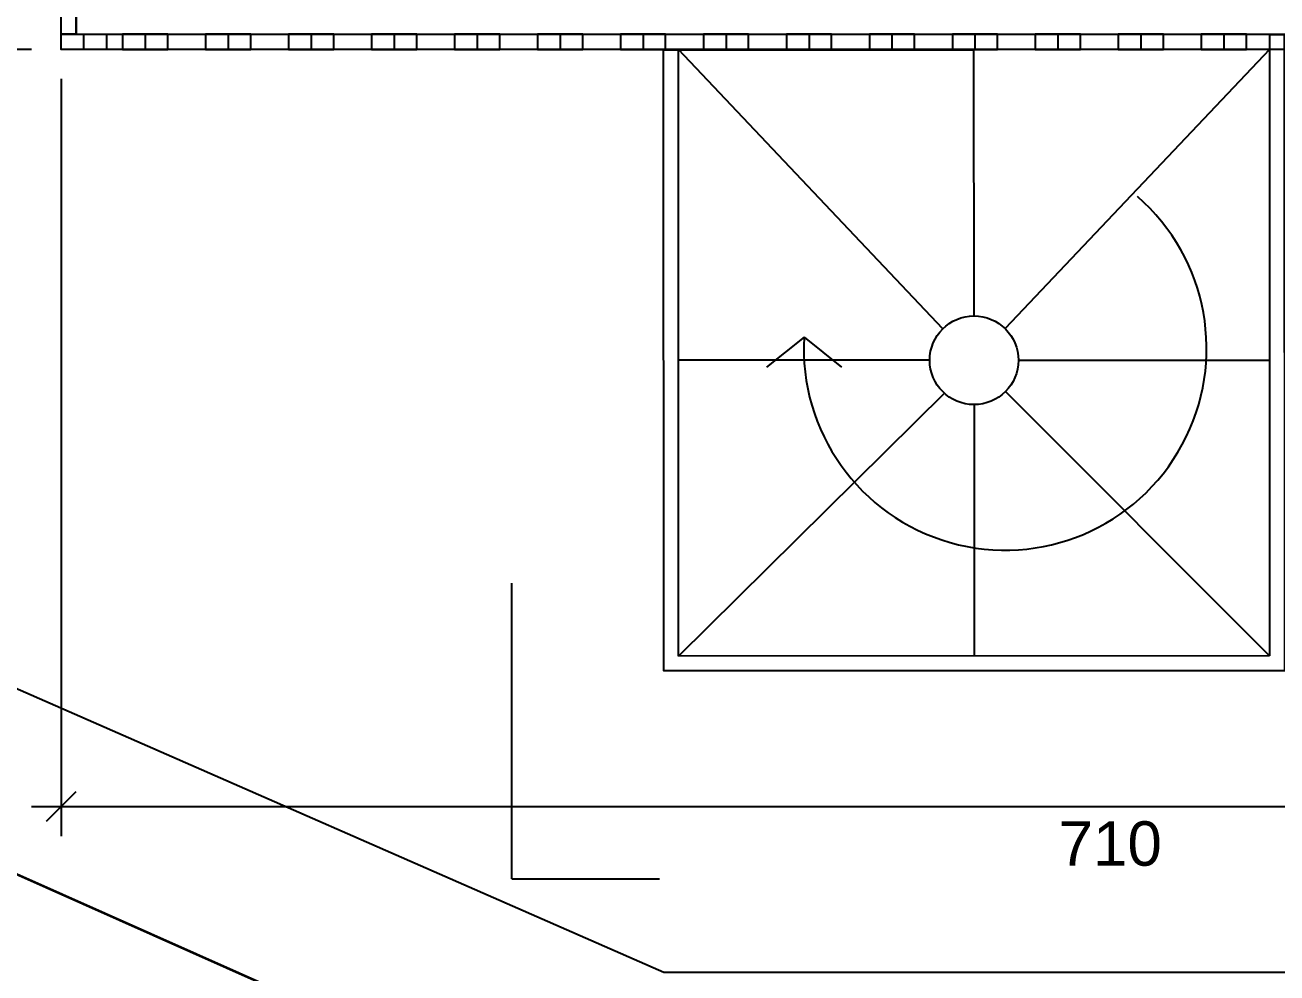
# Model space of a CAD drawing. Header units: inches. Extents: x -173 to 14008, y -3334 to 10368.
# Drawn here: x 5305.3 to 5728.9, y 6700.1 to 7020.6 of the extents above; entities that cross this region are included whole.
import ezdxf

# ---------------------------------------------------------------- set-up
doc = ezdxf.new("R2010")
doc.units = ezdxf.units.IN
doc.header["$MEASUREMENT"] = 0
doc.layers.add('QUOTE', color=6, linetype='Continuous', lineweight=9)
doc.styles.get("Standard").update_dxf_attribs({"font": 'Arial.ttf'})
doc.dimstyles.get("Standard").update_dxf_attribs({"dimtxt": 15, "dimasz": 10, "dimexe": 10, "dimexo": 10, "dimgap": 5, "dimtad": 2, "dimtih": 1, "dimtoh": 1, "dimdec": 0, "dimzin": 0, "dimdsep": 46, "dimtxsty": 'Standard', "dimblk": 'OBLIQUE', "dimblk1": 'OBLIQUE', "dimblk2": 'OBLIQUE', "dimcen": 0.09, "dimdle": 10, "dimadec": 0, "dimazin": 0, "dimtfac": 1, "dimtdec": 0, "dimtofl": 0, "dimtmove": 0, "dimatfit": 3, "dimldrblk": 'OBLIQUE', "dimfxl": 1, "dimtolj": 1, "dimtzin": 0, "dimarcsym": 0})

# ---------------------------------------------------------------- blocks, each defined once
blk = doc.blocks.new('_Oblique')
at = {"color": 0, "linetype": 'ByBlock', "lineweight": -2}
blk.add_line((-0.5, -0.5), (0.5, 0.5), dxfattribs=at)
blk = doc.blocks.new('*D20')
at = {"layer": 'Defpoints', "color": 0, "transparency": 16777216}
for p in [(5317.5, 7662.06), (5244.22, 7012.36), (5317.5, 7012.36)]:
    blk.add_point(p, dxfattribs=at)
at = {"layer": 'QUOTE', "color": 0, "lineweight": -2, "transparency": 16777216}
for p, q in [((5244.22, 7672.06), (5244.22, 7002.36)), ((5307.5, 7662.06), (5234.22, 7662.06)), ((5307.5, 7012.36), (5234.22, 7012.36))]:
    blk.add_line(p, q, dxfattribs=at)
at = {"layer": 'QUOTE', "color": 0, "lineweight": -2, "transparency": 16777216, "xscale": 10, "yscale": 10, "zscale": 10}
for p, rotation in [((5244.22, 7662.06), 90), ((5244.22, 7012.36), 270)]:
    blk.add_blockref('_Oblique', p, dxfattribs=dict(at, rotation=rotation))
at = {"layer": 'QUOTE', "color": 0, "transparency": 16777216, "insert": (5222.54, 7337.21), "char_height": 15, "attachment_point": 5}
blk.add_mtext('\\A1;650', dxfattribs=at)
blk = doc.blocks.new('*D21')
at = {"layer": 'Defpoints', "color": 0, "transparency": 16777216}
for p in [(5317.5, 7012.36), (6027.5, 7011.71), (6027.5, 6756.33)]:
    blk.add_point(p, dxfattribs=at)
at = {"layer": 'QUOTE', "color": 0, "lineweight": -2, "transparency": 16777216}
for p, q in [((5317.5, 7002.36), (5317.5, 6746.33)), ((6027.5, 7001.71), (6027.5, 6746.33)), ((5307.5, 6756.33), (6037.5, 6756.33))]:
    blk.add_line(p, q, dxfattribs=at)
at = {"layer": 'QUOTE', "color": 0, "lineweight": -2, "transparency": 16777216, "xscale": 10, "yscale": 10, "zscale": 10, "rotation": 180}
blk.add_blockref('_Oblique', (5317.5, 6756.33), dxfattribs=at)
at = {"layer": 'QUOTE', "color": 0, "lineweight": -2, "transparency": 16777216, "xscale": 10, "yscale": 10, "zscale": 10}
blk.add_blockref('_Oblique', (6027.5, 6756.33), dxfattribs=at)
at = {"layer": 'QUOTE', "color": 0, "transparency": 16777216, "insert": (5672.5, 6743.73), "char_height": 15, "attachment_point": 5}
blk.add_mtext('\\A1;710', dxfattribs=at)

msp = doc.modelspace()

# ---------------------------------------------------------------- linework, layer by layer
for p, q in [((5317.5, 7012.36), (5317.5, 7662.36)), ((5322.61, 7017.46), (5322.61, 7100.77)), ((5317.5, 7017.46), (5338.28, 7017.46)), ((5325.16, 7012.36), (5325.16, 7017.46)), ((5338.28, 7017.46), (5478.67, 7017.46)), ((5345.94, 7017.46), (5345.94, 7012.36)), ((5374.02, 7017.46), (5374.02, 7012.36)), ((5402.1, 7017.46), (5402.1, 7012.36)), ((5430.18, 7017.46), (5430.18, 7012.36)), ((5458.26, 7017.46), (5458.26, 7012.36)), ((5478.67, 7017.46), (5619.07, 7017.46)), ((5486.33, 7017.46), (5486.33, 7012.36)), ((5514.41, 7017.46), (5514.41, 7012.36)), ((5542.49, 7017.46), (5542.49, 7012.36)), ((5570.57, 7017.46), (5570.57, 7012.36)), ((5598.65, 7017.46), (5598.65, 7012.36)), ((5619.07, 7017.46), (5759.47, 7017.46)), ((5626.73, 7017.46), (5626.73, 7012.36)), ((5654.81, 7017.46), (5654.81, 7012.36)), ((5682.89, 7017.46), (5682.89, 7012.36)), ((5710.97, 7017.46), (5710.97, 7012.36)), ((5726.39, 7017.38), (5726.42, 6807.27)), ((5615.8, 6917.86), (5526.39, 7012.36)), ((5526.42, 6807.24), (5526.39, 7012.24)), ((5626.41, 6922.25), (5626.39, 7012.36)), ((5726.39, 7012.36), (5636.93, 6917.95)), ((4967.5, 6943.08), (5521.44, 6700.33)), ((5568.91, 6915.09), (5556.22, 6904.91)), ((5568.91, 6915.09), (5581.6, 6904.91)), ((5611.41, 6907.25), (5526.41, 6907.24)), ((5641.41, 6907.26), (5726.41, 6907.27)), ((5637.02, 6896.65), (5726.42, 6807.27)), ((5616.41, 6896.07), (5526.42, 6807.24)), ((5626.41, 6892.25), (5626.42, 6807.25)), ((5470.03, 6731.92), (5470.03, 6831.92)), ((5726.42, 6807.27), (5526.42, 6807.24)), ((5470.03, 6731.92), (5520.03, 6731.92)), ((5521.44, 6700.33), (6027.5, 6700.33))]:
    msp.add_line(p, q)
for points in [[(5164.41, 8984.17), (4351.24, 7156.95), (6178.47, 6343.78), (6991.64, 8171)], [(5164.71, 8984.04), (4351.24, 7156.95), (6178.33, 6343.48), (6991.81, 8170.57)], [(5322.61, 7032.78), (5322.61, 7017.46), (5317.5, 7017.46), (5317.5, 7032.78)], [(5332.82, 7012.36), (5317.5, 7012.36), (5317.5, 7017.46), (5332.82, 7017.46)], [(5353.59, 7017.46), (5338.28, 7017.46), (5338.28, 7012.36), (5353.59, 7012.36)], [(5381.67, 7017.46), (5366.36, 7017.46), (5366.36, 7012.36), (5381.67, 7012.36)], [(5409.75, 7017.46), (5394.44, 7017.46), (5394.44, 7012.36), (5409.75, 7012.36)], [(5437.83, 7017.46), (5422.52, 7017.46), (5422.52, 7012.36), (5437.83, 7012.36)], [(5465.91, 7017.46), (5450.6, 7017.46), (5450.6, 7012.36), (5465.91, 7012.36)], [(5493.99, 7017.46), (5478.67, 7017.46), (5478.67, 7012.36), (5493.99, 7012.36)], [(5522.07, 7017.46), (5506.75, 7017.46), (5506.75, 7012.36), (5522.07, 7012.36)], [(5550.15, 7017.46), (5534.83, 7017.46), (5534.83, 7012.36), (5550.15, 7012.36)], [(5578.23, 7017.46), (5562.91, 7017.46), (5562.91, 7012.36), (5578.23, 7012.36)], [(5606.31, 7017.46), (5590.99, 7017.46), (5590.99, 7012.36), (5606.31, 7012.36)], [(5634.39, 7017.46), (5619.07, 7017.46), (5619.07, 7012.36), (5634.39, 7012.36)], [(5662.47, 7017.46), (5647.15, 7017.46), (5647.15, 7012.36), (5662.47, 7012.36)], [(5690.55, 7017.46), (5675.23, 7017.46), (5675.23, 7012.36), (5690.55, 7012.36)], [(5718.63, 7017.46), (5703.31, 7017.46), (5703.31, 7012.36), (5718.63, 7012.36)]]:
    msp.add_lwpolyline(points, close=True)
for points in [[(6027.67, 7202.33), (6027.5, 7012.36), (5317.5, 7012.36), (5317.5, 7662.36)], [(5726.39, 7017.38), (5731.39, 7017.38), (5731.43, 6802.27), (5521.43, 6802.24), (5521.39, 7012.24), (5626.39, 7012.25)]]:
    msp.add_lwpolyline(points)
msp.add_circle((5626.41, 6907.25), 15)
msp.add_arc((5636.95, 6911.18), 68.15, 176.7106, 48.9959)

# ---------------------------------------------------------------- dimensions: what is measured, and where the dimension line sits
at = {"layer": 'QUOTE'}
dim = msp.add_linear_dim(base=(5244.22, 7012.36), p1=(5317.5, 7662.06), p2=(5317.5, 7012.36), angle=270, dimstyle='Standard', dxfattribs=at)
dim.commit()
dim.dimension.update_dxf_attribs({"geometry": '*D20', "text_midpoint": (5222.54, 7337.21)})
dim = msp.add_linear_dim(base=(6027.5, 6756.33), p1=(5317.5, 7012.36), p2=(6027.5, 7011.71), dimstyle='Standard', dxfattribs=at)
dim.commit()
dim.dimension.update_dxf_attribs({"geometry": '*D21', "text_midpoint": (5672.5, 6743.73)})

doc.saveas('drawing.dxf')
